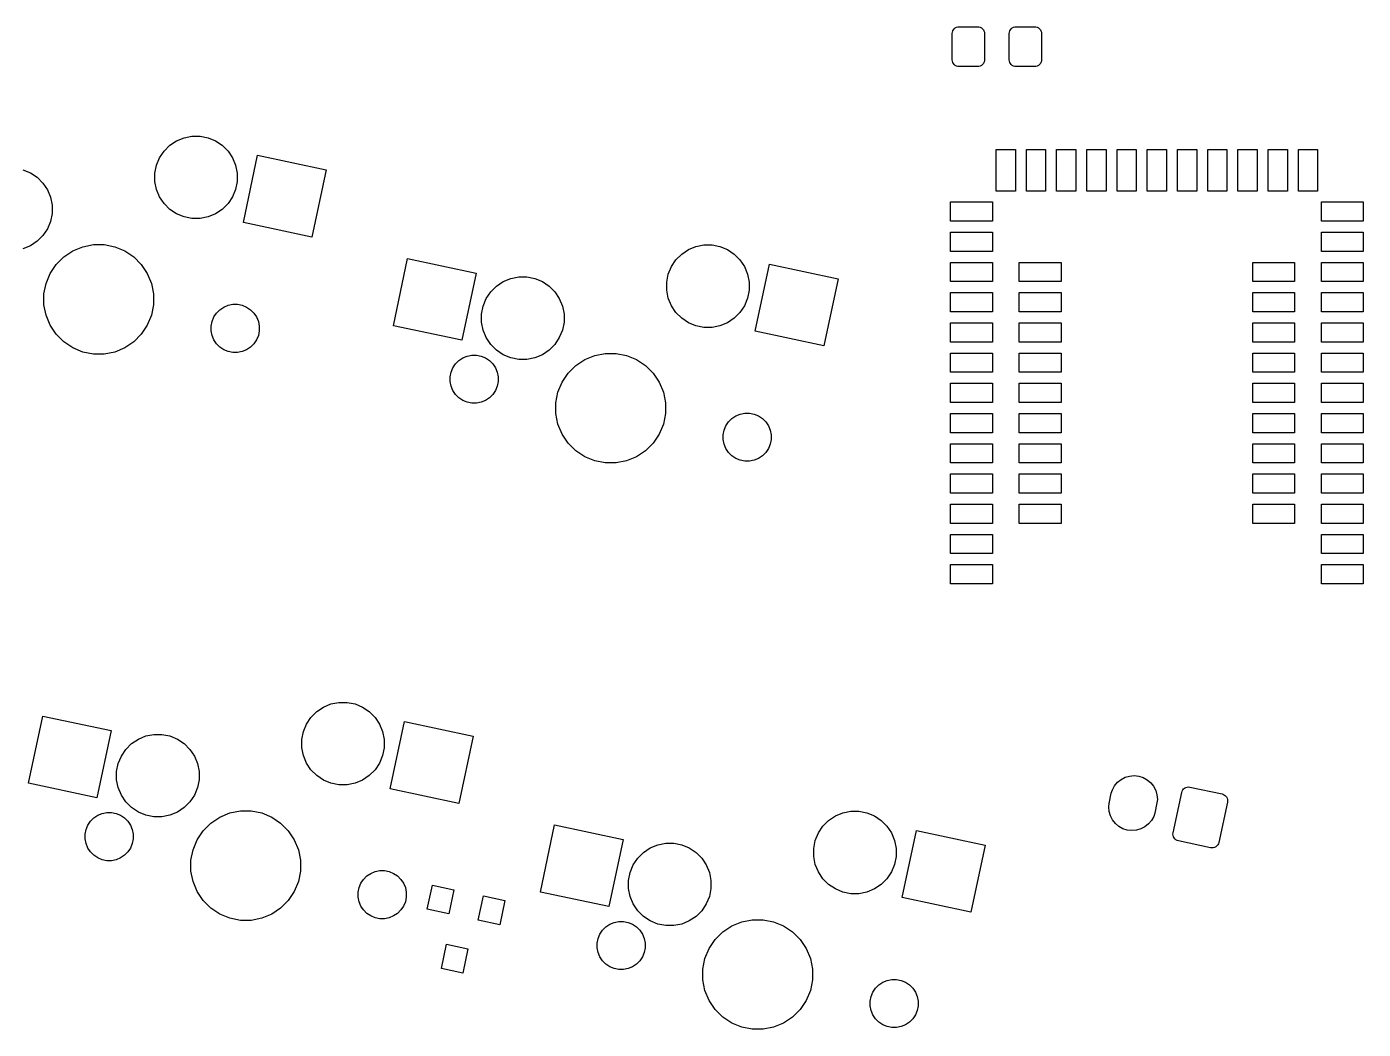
# Model space of a CAD drawing. Extents: x 25 to 360, y 20 to 134.
# Drawn here: x 145.6 to 194.25, y 44.86 to 81.35 of the extents above; entities that cross this region are included whole.
import ezdxf

# ---------------------------------------------------------------- set-up
doc = ezdxf.new("R2010")
doc.units = 0
doc.layers.add('BLACK', color=7, linetype='CONTINUOUS')

msp = doc.modelspace()

# ---------------------------------------------------------------- linework, layer by layer
at = {"layer": 'BLACK', "linetype": 'CONTINUOUS'}
for p, q in [((179.331, 81.2363), (179.362, 81.2742)), ((179.362, 81.2742), (179.4, 81.3053)), ((179.4, 81.3053), (179.443, 81.3284)), ((179.443, 81.3284), (179.49, 81.3426)), ((179.49, 81.3426), (179.539, 81.3474)), ((179.539, 81.3474), (180.214, 81.3474)), ((180.214, 81.3474), (180.263, 81.3426)), ((180.263, 81.3426), (180.31, 81.3284)), ((180.31, 81.3284), (180.353, 81.3053)), ((180.353, 81.3053), (180.391, 81.2742)), ((180.391, 81.2742), (180.422, 81.2363)), ((181.406, 81.2363), (181.437, 81.2742)), ((181.437, 81.2742), (181.475, 81.3053)), ((181.475, 81.3053), (181.518, 81.3284)), ((181.518, 81.3284), (181.565, 81.3426)), ((181.565, 81.3426), (181.614, 81.3474)), ((181.614, 81.3474), (182.289, 81.3474)), ((182.289, 81.3474), (182.338, 81.3426)), ((182.338, 81.3426), (182.385, 81.3284)), ((182.385, 81.3284), (182.428, 81.3053)), ((182.428, 81.3053), (182.466, 81.2742)), ((182.466, 81.2742), (182.497, 81.2363)), ((179.289, 81.0974), (179.294, 81.1462)), ((179.289, 80.1474), (179.289, 81.0974)), ((179.294, 81.1462), (179.308, 81.1931)), ((179.308, 81.1931), (179.331, 81.2363)), ((180.422, 81.2363), (180.445, 81.1931)), ((180.445, 81.1931), (180.459, 81.1462)), ((180.459, 81.1462), (180.464, 81.0974)), ((180.464, 81.0974), (180.464, 80.1474)), ((181.364, 81.0974), (181.369, 81.1462)), ((181.364, 80.1474), (181.364, 81.0974)), ((181.369, 81.1462), (181.383, 81.1931)), ((181.383, 81.1931), (181.406, 81.2363)), ((182.497, 81.2363), (182.52, 81.1931)), ((182.52, 81.1931), (182.534, 81.1462)), ((182.534, 81.1462), (182.539, 81.0974)), ((182.539, 81.0974), (182.539, 80.1474)), ((179.294, 80.0986), (179.289, 80.1474)), ((179.308, 80.0517), (179.294, 80.0986)), ((179.331, 80.0085), (179.308, 80.0517)), ((179.362, 79.9706), (179.331, 80.0085)), ((179.4, 79.9395), (179.362, 79.9706)), ((179.443, 79.9164), (179.4, 79.9395)), ((179.49, 79.9022), (179.443, 79.9164)), ((179.539, 79.8974), (179.49, 79.9022)), ((180.214, 79.8974), (179.539, 79.8974)), ((180.263, 79.9022), (180.214, 79.8974)), ((180.31, 79.9164), (180.263, 79.9022)), ((180.353, 79.9395), (180.31, 79.9164)), ((180.391, 79.9706), (180.353, 79.9395)), ((180.422, 80.0085), (180.391, 79.9706)), ((180.445, 80.0517), (180.422, 80.0085)), ((180.459, 80.0986), (180.445, 80.0517)), ((180.464, 80.1474), (180.459, 80.0986)), ((181.369, 80.0986), (181.364, 80.1474)), ((181.383, 80.0517), (181.369, 80.0986)), ((181.406, 80.0085), (181.383, 80.0517)), ((181.437, 79.9706), (181.406, 80.0085)), ((181.475, 79.9395), (181.437, 79.9706)), ((181.518, 79.9164), (181.475, 79.9395)), ((181.565, 79.9022), (181.518, 79.9164)), ((181.614, 79.8974), (181.565, 79.9022)), ((182.289, 79.8974), (181.614, 79.8974)), ((182.338, 79.9022), (182.289, 79.8974)), ((182.385, 79.9164), (182.338, 79.9022)), ((182.428, 79.9395), (182.385, 79.9164)), ((182.466, 79.9706), (182.428, 79.9395)), ((182.497, 80.0085), (182.466, 79.9706)), ((182.52, 80.0517), (182.497, 80.0085)), ((182.534, 80.0986), (182.52, 80.0517)), ((182.539, 80.1474), (182.534, 80.0986)), ((151.327, 77.3092), (151.617, 77.3669)), ((151.617, 77.3669), (151.912, 77.3669)), ((151.912, 77.3669), (152.202, 77.3092)), ((150.599, 76.823), (150.808, 77.032)), ((150.808, 77.032), (151.054, 77.1961)), ((151.054, 77.1961), (151.327, 77.3092)), ((152.202, 77.3092), (152.475, 77.1961)), ((152.475, 77.1961), (152.721, 77.032)), ((152.721, 77.032), (152.93, 76.823)), ((180.889, 75.3604), (180.889, 76.8844)), ((180.889, 76.8844), (181.589, 76.8844)), ((181.589, 76.8844), (181.589, 75.3604)), ((181.989, 75.3604), (181.989, 76.8844)), ((181.989, 76.8844), (182.689, 76.8844)), ((182.689, 76.8844), (182.689, 75.3604)), ((183.089, 75.3604), (183.089, 76.8844)), ((183.089, 76.8844), (183.789, 76.8844)), ((183.789, 76.8844), (183.789, 75.3604)), ((184.189, 75.3604), (184.189, 76.8844)), ((184.189, 76.8844), (184.889, 76.8844)), ((184.889, 76.8844), (184.889, 75.3604)), ((185.289, 75.3604), (185.289, 76.8844)), ((185.289, 76.8844), (185.989, 76.8844)), ((185.989, 76.8844), (185.989, 75.3604)), ((186.389, 75.3604), (186.389, 76.8844)), ((186.389, 76.8844), (187.089, 76.8844)), ((187.089, 76.8844), (187.089, 75.3604)), ((187.489, 75.3604), (187.489, 76.8844)), ((187.489, 76.8844), (188.189, 76.8844)), ((188.189, 76.8844), (188.189, 75.3604)), ((188.589, 75.3604), (188.589, 76.8844)), ((188.589, 76.8844), (189.289, 76.8844)), ((189.289, 76.8844), (189.289, 75.3604)), ((189.689, 75.3604), (189.689, 76.8844)), ((189.689, 76.8844), (190.389, 76.8844)), ((190.389, 76.8844), (190.389, 75.3604)), ((190.789, 75.3604), (190.789, 76.8844)), ((190.789, 76.8844), (191.489, 76.8844)), ((191.489, 76.8844), (191.489, 75.3604)), ((191.889, 75.3604), (191.889, 76.8844)), ((191.889, 76.8844), (192.589, 76.8844)), ((192.589, 76.8844), (192.589, 75.3604)), ((150.322, 76.3044), (150.435, 76.5774)), ((150.435, 76.5774), (150.599, 76.823)), ((152.93, 76.823), (153.094, 76.5774)), ((153.094, 76.5774), (153.207, 76.3044)), ((153.487, 74.2227), (154.007, 76.6681)), ((154.007, 76.6681), (156.501, 76.1379)), ((145.463, 76.145), (145.736, 76.0319)), ((145.736, 76.0319), (145.981, 75.8677)), ((150.265, 76.0146), (150.322, 76.3044)), ((150.265, 75.7191), (150.265, 76.0146)), ((153.207, 76.3044), (153.265, 76.0146)), ((153.265, 76.0146), (153.265, 75.7191)), ((156.501, 76.1379), (155.982, 73.6926)), ((145.981, 75.8677), (146.19, 75.6588)), ((146.19, 75.6588), (146.355, 75.4131)), ((146.355, 75.4131), (146.468, 75.1401)), ((150.322, 75.4293), (150.265, 75.7191)), ((150.435, 75.1563), (150.322, 75.4293)), ((153.207, 75.4293), (153.094, 75.1563)), ((153.265, 75.7191), (153.207, 75.4293)), ((146.468, 75.1401), (146.525, 74.8503)), ((150.599, 74.9107), (150.435, 75.1563)), ((153.094, 75.1563), (152.93, 74.9107)), ((179.227, 74.2724), (179.227, 74.9724)), ((179.227, 74.9724), (180.751, 74.9724)), ((180.751, 74.9724), (180.751, 74.2724)), ((181.589, 75.3604), (180.889, 75.3604)), ((182.689, 75.3604), (181.989, 75.3604)), ((183.789, 75.3604), (183.089, 75.3604)), ((184.889, 75.3604), (184.189, 75.3604)), ((185.989, 75.3604), (185.289, 75.3604)), ((187.089, 75.3604), (186.389, 75.3604)), ((188.189, 75.3604), (187.489, 75.3604)), ((189.289, 75.3604), (188.589, 75.3604)), ((190.389, 75.3604), (189.689, 75.3604)), ((191.489, 75.3604), (190.789, 75.3604)), ((192.589, 75.3604), (191.889, 75.3604)), ((192.727, 74.2724), (192.727, 74.9724)), ((192.727, 74.9724), (194.251, 74.9724)), ((194.251, 74.9724), (194.251, 74.2724)), ((146.525, 74.5549), (146.468, 74.2651)), ((146.525, 74.8503), (146.525, 74.5549)), ((150.808, 74.7017), (150.599, 74.9107)), ((151.054, 74.5376), (150.808, 74.7017)), ((151.327, 74.4245), (151.054, 74.5376)), ((152.475, 74.5376), (152.202, 74.4245)), ((152.721, 74.7017), (152.475, 74.5376)), ((152.93, 74.9107), (152.721, 74.7017)), ((146.355, 73.9921), (146.19, 73.7464)), ((146.468, 74.2651), (146.355, 73.9921)), ((151.617, 74.3669), (151.327, 74.4245)), ((151.912, 74.3669), (151.617, 74.3669)), ((152.202, 74.4245), (151.912, 74.3669)), ((155.982, 73.6926), (153.487, 74.2227)), ((180.751, 74.2724), (179.227, 74.2724)), ((194.251, 74.2724), (192.727, 74.2724)), ((145.981, 73.5375), (145.736, 73.3733)), ((146.19, 73.7464), (145.981, 73.5375)), ((179.227, 73.1724), (179.227, 73.8724)), ((179.227, 73.8724), (180.751, 73.8724)), ((180.751, 73.8724), (180.751, 73.1724)), ((192.727, 73.1724), (192.727, 73.8724)), ((192.727, 73.8724), (194.251, 73.8724)), ((194.251, 73.8724), (194.251, 73.1724)), ((145.736, 73.3733), (145.463, 73.2602)), ((146.675, 72.697), (146.953, 72.9747)), ((146.953, 72.9747), (147.279, 73.1929)), ((147.279, 73.1929), (147.642, 73.3432)), ((147.642, 73.3432), (148.028, 73.4199)), ((148.028, 73.4199), (148.42, 73.4199)), ((148.42, 73.4199), (148.806, 73.3432)), ((148.806, 73.3432), (149.168, 73.1929)), ((149.168, 73.1929), (149.495, 72.9747)), ((149.495, 72.9747), (149.773, 72.697)), ((169.233, 72.8623), (169.442, 73.0713)), ((169.442, 73.0713), (169.688, 73.2354)), ((169.688, 73.2354), (169.961, 73.3485)), ((169.961, 73.3485), (170.251, 73.4061)), ((170.251, 73.4061), (170.546, 73.4061)), ((170.546, 73.4061), (170.836, 73.3485)), ((170.836, 73.3485), (171.109, 73.2354)), ((171.109, 73.2354), (171.355, 73.0713)), ((171.355, 73.0713), (171.563, 72.8623)), ((180.751, 73.1724), (179.227, 73.1724)), ((194.251, 73.1724), (192.727, 73.1724)), ((146.457, 72.3704), (146.675, 72.697)), ((149.773, 72.697), (149.991, 72.3704)), ((158.949, 70.4652), (159.468, 72.9106)), ((159.468, 72.9106), (161.963, 72.3804)), ((168.956, 72.3437), (169.069, 72.6167)), ((169.069, 72.6167), (169.233, 72.8623)), ((171.563, 72.8623), (171.728, 72.6167)), ((171.728, 72.6167), (171.841, 72.3437)), ((172.121, 70.262), (172.641, 72.7074)), ((172.641, 72.7074), (175.135, 72.1772)), ((179.227, 72.0724), (179.227, 72.7724)), ((179.227, 72.7724), (180.751, 72.7724)), ((180.751, 72.7724), (180.751, 72.0724)), ((181.727, 72.0724), (181.727, 72.7724)), ((181.727, 72.7724), (183.251, 72.7724)), ((183.251, 72.7724), (183.251, 72.0724)), ((190.227, 72.0724), (190.227, 72.7724)), ((190.227, 72.7724), (191.751, 72.7724)), ((191.751, 72.7724), (191.751, 72.0724)), ((192.727, 72.0724), (192.727, 72.7724)), ((192.727, 72.7724), (194.251, 72.7724)), ((194.251, 72.7724), (194.251, 72.0724)), ((146.23, 71.6223), (146.307, 72.0076)), ((146.307, 72.0076), (146.457, 72.3704)), ((149.991, 72.3704), (150.141, 72.0076)), ((150.141, 72.0076), (150.218, 71.6223)), ((161.963, 72.3804), (161.443, 69.935)), ((162.703, 71.907), (162.948, 72.0712)), ((162.948, 72.0712), (163.221, 72.1842)), ((163.221, 72.1842), (163.511, 72.2419)), ((163.511, 72.2419), (163.807, 72.2419)), ((163.807, 72.2419), (164.097, 72.1842)), ((164.097, 72.1842), (164.37, 72.0712)), ((164.37, 72.0712), (164.615, 71.907)), ((168.898, 72.0539), (168.956, 72.3437)), ((168.898, 71.7584), (168.898, 72.0539)), ((171.841, 72.3437), (171.898, 72.0539)), ((171.898, 72.0539), (171.898, 71.7584)), ((175.135, 72.1772), (174.615, 69.7319)), ((180.751, 72.0724), (179.227, 72.0724)), ((183.251, 72.0724), (181.727, 72.0724)), ((191.751, 72.0724), (190.227, 72.0724)), ((194.251, 72.0724), (192.727, 72.0724)), ((146.23, 71.2296), (146.23, 71.6223)), ((150.218, 71.6223), (150.218, 71.2296)), ((162.33, 71.4524), (162.494, 71.6981)), ((162.494, 71.6981), (162.703, 71.907)), ((164.615, 71.907), (164.824, 71.6981)), ((164.824, 71.6981), (164.988, 71.4524)), ((168.956, 71.4686), (168.898, 71.7584)), ((171.898, 71.7584), (171.841, 71.4686)), ((179.227, 70.9724), (179.227, 71.6724)), ((179.227, 71.6724), (180.751, 71.6724)), ((180.751, 71.6724), (180.751, 70.9724)), ((181.727, 70.9724), (181.727, 71.6724)), ((181.727, 71.6724), (183.251, 71.6724)), ((183.251, 71.6724), (183.251, 70.9724)), ((190.227, 70.9724), (190.227, 71.6724)), ((190.227, 71.6724), (191.751, 71.6724)), ((191.751, 71.6724), (191.751, 70.9724)), ((192.727, 70.9724), (192.727, 71.6724)), ((192.727, 71.6724), (194.251, 71.6724)), ((194.251, 71.6724), (194.251, 70.9724)), ((146.307, 70.8444), (146.23, 71.2296)), ((150.218, 71.2296), (150.141, 70.8444)), ((152.513, 70.9275), (152.635, 71.0494)), ((152.635, 71.0494), (152.778, 71.1452)), ((152.778, 71.1452), (152.938, 71.2111)), ((152.938, 71.2111), (153.107, 71.2448)), ((153.107, 71.2448), (153.279, 71.2448)), ((153.279, 71.2448), (153.448, 71.2111)), ((153.448, 71.2111), (153.607, 71.1452)), ((153.607, 71.1452), (153.751, 71.0494)), ((153.751, 71.0494), (153.873, 70.9275)), ((162.159, 70.8896), (162.217, 71.1794)), ((162.217, 71.1794), (162.33, 71.4524)), ((164.988, 71.4524), (165.101, 71.1794)), ((165.101, 71.1794), (165.159, 70.8896)), ((169.069, 71.1956), (168.956, 71.4686)), ((169.233, 70.95), (169.069, 71.1956)), ((171.728, 71.1956), (171.563, 70.95)), ((171.841, 71.4686), (171.728, 71.1956)), ((146.457, 70.4815), (146.307, 70.8444)), ((150.141, 70.8444), (149.991, 70.4815)), ((152.318, 70.4559), (152.352, 70.625)), ((152.352, 70.625), (152.417, 70.7842)), ((152.417, 70.7842), (152.513, 70.9275)), ((153.873, 70.9275), (153.968, 70.7842)), ((153.968, 70.7842), (154.034, 70.625)), ((154.034, 70.625), (154.068, 70.4559)), ((162.159, 70.5942), (162.159, 70.8896)), ((162.217, 70.3044), (162.159, 70.5942)), ((165.159, 70.5942), (165.101, 70.3044)), ((165.159, 70.8896), (165.159, 70.5942)), ((169.442, 70.741), (169.233, 70.95)), ((169.688, 70.5769), (169.442, 70.741)), ((169.961, 70.4638), (169.688, 70.5769)), ((171.109, 70.5769), (170.836, 70.4638)), ((171.355, 70.741), (171.109, 70.5769)), ((171.563, 70.95), (171.355, 70.741)), ((180.751, 70.9724), (179.227, 70.9724)), ((179.227, 69.8724), (179.227, 70.5724)), ((179.227, 70.5724), (180.751, 70.5724)), ((180.751, 70.5724), (180.751, 69.8724)), ((183.251, 70.9724), (181.727, 70.9724)), ((181.727, 69.8724), (181.727, 70.5724)), ((181.727, 70.5724), (183.251, 70.5724)), ((183.251, 70.5724), (183.251, 69.8724)), ((191.751, 70.9724), (190.227, 70.9724)), ((190.227, 69.8724), (190.227, 70.5724)), ((190.227, 70.5724), (191.751, 70.5724)), ((191.751, 70.5724), (191.751, 69.8724)), ((194.251, 70.9724), (192.727, 70.9724)), ((192.727, 69.8724), (192.727, 70.5724)), ((192.727, 70.5724), (194.251, 70.5724)), ((194.251, 70.5724), (194.251, 69.8724)), ((146.675, 70.1549), (146.457, 70.4815)), ((146.953, 69.8772), (146.675, 70.1549)), ((149.773, 70.1549), (149.495, 69.8772)), ((149.991, 70.4815), (149.773, 70.1549)), ((152.318, 70.2836), (152.318, 70.4559)), ((152.352, 70.1145), (152.318, 70.2836)), ((152.417, 69.9553), (152.352, 70.1145)), ((154.034, 70.1145), (153.968, 69.9553)), ((154.068, 70.2836), (154.034, 70.1145)), ((154.068, 70.4559), (154.068, 70.2836)), ((161.443, 69.935), (158.949, 70.4652)), ((162.33, 70.0314), (162.217, 70.3044)), ((165.101, 70.3044), (164.988, 70.0314)), ((170.251, 70.4061), (169.961, 70.4638)), ((170.546, 70.4061), (170.251, 70.4061)), ((170.836, 70.4638), (170.546, 70.4061)), ((174.615, 69.7319), (172.121, 70.262)), ((147.279, 69.659), (146.953, 69.8772)), ((147.642, 69.5087), (147.279, 69.659)), ((149.168, 69.659), (148.806, 69.5087)), ((149.495, 69.8772), (149.168, 69.659)), ((152.513, 69.812), (152.417, 69.9553)), ((152.635, 69.6901), (152.513, 69.812)), ((152.778, 69.5944), (152.635, 69.6901)), ((152.938, 69.5284), (152.778, 69.5944)), ((153.607, 69.5944), (153.448, 69.5284)), ((153.751, 69.6901), (153.607, 69.5944)), ((153.873, 69.812), (153.751, 69.6901)), ((153.968, 69.9553), (153.873, 69.812)), ((162.494, 69.7857), (162.33, 70.0314)), ((162.703, 69.5768), (162.494, 69.7857)), ((162.948, 69.4126), (162.703, 69.5768)), ((164.615, 69.5768), (164.37, 69.4126)), ((164.824, 69.7857), (164.615, 69.5768)), ((164.988, 70.0314), (164.824, 69.7857)), ((180.751, 69.8724), (179.227, 69.8724)), ((183.251, 69.8724), (181.727, 69.8724)), ((191.751, 69.8724), (190.227, 69.8724)), ((194.251, 69.8724), (192.727, 69.8724)), ((148.028, 69.4321), (147.642, 69.5087)), ((148.42, 69.4321), (148.028, 69.4321)), ((148.806, 69.5087), (148.42, 69.4321)), ((153.107, 69.4948), (152.938, 69.5284)), ((153.279, 69.4948), (153.107, 69.4948)), ((153.448, 69.5284), (153.279, 69.4948)), ((161.209, 69.0792), (161.331, 69.2011)), ((161.331, 69.2011), (161.474, 69.2969)), ((161.474, 69.2969), (161.633, 69.3628)), ((161.633, 69.3628), (161.802, 69.3964)), ((161.802, 69.3964), (161.975, 69.3964)), ((161.975, 69.3964), (162.144, 69.3628)), ((162.144, 69.3628), (162.303, 69.2969)), ((162.303, 69.2969), (162.446, 69.2011)), ((162.446, 69.2011), (162.568, 69.0792)), ((163.221, 69.2995), (162.948, 69.4126)), ((163.511, 69.2419), (163.221, 69.2995)), ((163.807, 69.2419), (163.511, 69.2419)), ((164.097, 69.2995), (163.807, 69.2419)), ((164.37, 69.4126), (164.097, 69.2995)), ((165.587, 69.014), (165.913, 69.2322)), ((165.913, 69.2322), (166.276, 69.3825)), ((166.276, 69.3825), (166.661, 69.4592)), ((166.661, 69.4592), (167.054, 69.4592)), ((167.054, 69.4592), (167.439, 69.3825)), ((167.439, 69.3825), (167.802, 69.2322)), ((167.802, 69.2322), (168.129, 69.014)), ((179.227, 68.7724), (179.227, 69.4724)), ((179.227, 69.4724), (180.751, 69.4724)), ((180.751, 69.4724), (180.751, 68.7724)), ((181.727, 68.7724), (181.727, 69.4724)), ((181.727, 69.4724), (183.251, 69.4724)), ((183.251, 69.4724), (183.251, 68.7724)), ((190.227, 68.7724), (190.227, 69.4724)), ((190.227, 69.4724), (191.751, 69.4724)), ((191.751, 69.4724), (191.751, 68.7724)), ((192.727, 68.7724), (192.727, 69.4724)), ((192.727, 69.4724), (194.251, 69.4724)), ((194.251, 69.4724), (194.251, 68.7724)), ((161.014, 68.6076), (161.047, 68.7767)), ((161.014, 68.4353), (161.014, 68.6076)), ((161.047, 68.7767), (161.113, 68.9359)), ((161.113, 68.9359), (161.209, 69.0792)), ((162.568, 69.0792), (162.664, 68.9359)), ((162.664, 68.9359), (162.73, 68.7767)), ((162.73, 68.7767), (162.764, 68.6076)), ((162.764, 68.6076), (162.764, 68.4353)), ((165.091, 68.4097), (165.309, 68.7363)), ((165.309, 68.7363), (165.587, 69.014)), ((168.129, 69.014), (168.406, 68.7363)), ((168.406, 68.7363), (168.625, 68.4097)), ((180.751, 68.7724), (179.227, 68.7724)), ((183.251, 68.7724), (181.727, 68.7724)), ((191.751, 68.7724), (190.227, 68.7724)), ((194.251, 68.7724), (192.727, 68.7724)), ((161.047, 68.2662), (161.014, 68.4353)), ((161.113, 68.107), (161.047, 68.2662)), ((162.73, 68.2662), (162.664, 68.107)), ((162.764, 68.4353), (162.73, 68.2662)), ((164.94, 68.0469), (165.091, 68.4097)), ((168.625, 68.4097), (168.775, 68.0469)), ((179.227, 67.6724), (179.227, 68.3724)), ((179.227, 68.3724), (180.751, 68.3724)), ((180.751, 68.3724), (180.751, 67.6724)), ((181.727, 67.6724), (181.727, 68.3724)), ((181.727, 68.3724), (183.251, 68.3724)), ((183.251, 68.3724), (183.251, 67.6724)), ((190.227, 67.6724), (190.227, 68.3724)), ((190.227, 68.3724), (191.751, 68.3724)), ((191.751, 68.3724), (191.751, 67.6724)), ((192.727, 67.6724), (192.727, 68.3724)), ((192.727, 68.3724), (194.251, 68.3724)), ((194.251, 68.3724), (194.251, 67.6724)), ((161.209, 67.9637), (161.113, 68.107)), ((161.331, 67.8418), (161.209, 67.9637)), ((161.474, 67.746), (161.331, 67.8418)), ((161.633, 67.6801), (161.474, 67.746)), ((161.802, 67.6464), (161.633, 67.6801)), ((161.975, 67.6464), (161.802, 67.6464)), ((162.144, 67.6801), (161.975, 67.6464)), ((162.303, 67.746), (162.144, 67.6801)), ((162.446, 67.8418), (162.303, 67.746)), ((162.568, 67.9637), (162.446, 67.8418)), ((162.664, 68.107), (162.568, 67.9637)), ((164.864, 67.6616), (164.94, 68.0469)), ((164.864, 67.2689), (164.864, 67.6616)), ((168.775, 68.0469), (168.852, 67.6616)), ((168.852, 67.6616), (168.852, 67.2689)), ((180.751, 67.6724), (179.227, 67.6724)), ((183.251, 67.6724), (181.727, 67.6724)), ((191.751, 67.6724), (190.227, 67.6724)), ((194.251, 67.6724), (192.727, 67.6724)), ((164.94, 66.8837), (164.864, 67.2689)), ((168.852, 67.2689), (168.775, 66.8837)), ((171.269, 67.0887), (171.412, 67.1845)), ((171.412, 67.1845), (171.571, 67.2504)), ((171.571, 67.2504), (171.74, 67.2841)), ((171.74, 67.2841), (171.913, 67.2841)), ((171.913, 67.2841), (172.082, 67.2504)), ((172.082, 67.2504), (172.241, 67.1845)), ((172.241, 67.1845), (172.384, 67.0887)), ((179.227, 66.5724), (179.227, 67.2724)), ((179.227, 67.2724), (180.751, 67.2724)), ((180.751, 67.2724), (180.751, 66.5724)), ((181.727, 66.5724), (181.727, 67.2724)), ((181.727, 67.2724), (183.251, 67.2724)), ((183.251, 67.2724), (183.251, 66.5724)), ((190.227, 66.5724), (190.227, 67.2724)), ((190.227, 67.2724), (191.751, 67.2724)), ((191.751, 67.2724), (191.751, 66.5724)), ((192.727, 66.5724), (192.727, 67.2724)), ((192.727, 67.2724), (194.251, 67.2724)), ((194.251, 67.2724), (194.251, 66.5724)), ((165.091, 66.5208), (164.94, 66.8837)), ((168.775, 66.8837), (168.625, 66.5208)), ((170.952, 66.4952), (170.985, 66.6643)), ((170.985, 66.6643), (171.051, 66.8235)), ((171.051, 66.8235), (171.147, 66.9668)), ((171.147, 66.9668), (171.269, 67.0887)), ((172.384, 67.0887), (172.506, 66.9668)), ((172.506, 66.9668), (172.602, 66.8235)), ((172.602, 66.8235), (172.668, 66.6643)), ((172.668, 66.6643), (172.702, 66.4952)), ((165.309, 66.1942), (165.091, 66.5208)), ((165.587, 65.9165), (165.309, 66.1942)), ((168.406, 66.1942), (168.129, 65.9165)), ((168.625, 66.5208), (168.406, 66.1942)), ((170.952, 66.3229), (170.952, 66.4952)), ((170.985, 66.1538), (170.952, 66.3229)), ((172.702, 66.3229), (172.668, 66.1538)), ((172.702, 66.4952), (172.702, 66.3229)), ((180.751, 66.5724), (179.227, 66.5724)), ((179.227, 65.4724), (179.227, 66.1724)), ((179.227, 66.1724), (180.751, 66.1724)), ((180.751, 66.1724), (180.751, 65.4724)), ((183.251, 66.5724), (181.727, 66.5724)), ((181.727, 65.4724), (181.727, 66.1724)), ((181.727, 66.1724), (183.251, 66.1724)), ((183.251, 66.1724), (183.251, 65.4724)), ((191.751, 66.5724), (190.227, 66.5724)), ((190.227, 65.4724), (190.227, 66.1724)), ((190.227, 66.1724), (191.751, 66.1724)), ((191.751, 66.1724), (191.751, 65.4724)), ((194.251, 66.5724), (192.727, 66.5724)), ((192.727, 65.4724), (192.727, 66.1724)), ((192.727, 66.1724), (194.251, 66.1724)), ((194.251, 66.1724), (194.251, 65.4724)), ((165.913, 65.6983), (165.587, 65.9165)), ((166.276, 65.548), (165.913, 65.6983)), ((167.802, 65.6983), (167.439, 65.548)), ((168.129, 65.9165), (167.802, 65.6983)), ((171.051, 65.9946), (170.985, 66.1538)), ((171.147, 65.8513), (171.051, 65.9946)), ((171.269, 65.7294), (171.147, 65.8513)), ((171.412, 65.6336), (171.269, 65.7294)), ((172.384, 65.7294), (172.241, 65.6336)), ((172.506, 65.8513), (172.384, 65.7294)), ((172.602, 65.9946), (172.506, 65.8513)), ((172.668, 66.1538), (172.602, 65.9946)), ((166.661, 65.4714), (166.276, 65.548)), ((167.054, 65.4714), (166.661, 65.4714)), ((167.439, 65.548), (167.054, 65.4714)), ((171.571, 65.5677), (171.412, 65.6336)), ((171.74, 65.5341), (171.571, 65.5677)), ((171.913, 65.5341), (171.74, 65.5341)), ((172.082, 65.5677), (171.913, 65.5341)), ((172.241, 65.6336), (172.082, 65.5677)), ((180.751, 65.4724), (179.227, 65.4724)), ((183.251, 65.4724), (181.727, 65.4724)), ((191.751, 65.4724), (190.227, 65.4724)), ((194.251, 65.4724), (192.727, 65.4724)), ((179.227, 64.3724), (179.227, 65.0724)), ((179.227, 65.0724), (180.751, 65.0724)), ((180.751, 65.0724), (180.751, 64.3724)), ((181.727, 64.3724), (181.727, 65.0724)), ((181.727, 65.0724), (183.251, 65.0724)), ((183.251, 65.0724), (183.251, 64.3724)), ((190.227, 64.3724), (190.227, 65.0724)), ((190.227, 65.0724), (191.751, 65.0724)), ((191.751, 65.0724), (191.751, 64.3724)), ((192.727, 64.3724), (192.727, 65.0724)), ((192.727, 65.0724), (194.251, 65.0724)), ((194.251, 65.0724), (194.251, 64.3724)), ((180.751, 64.3724), (179.227, 64.3724)), ((183.251, 64.3724), (181.727, 64.3724)), ((191.751, 64.3724), (190.227, 64.3724)), ((194.251, 64.3724), (192.727, 64.3724)), ((179.227, 63.2724), (179.227, 63.9724)), ((179.227, 63.9724), (180.751, 63.9724)), ((180.751, 63.9724), (180.751, 63.2724)), ((181.727, 63.2724), (181.727, 63.9724)), ((181.727, 63.9724), (183.251, 63.9724)), ((183.251, 63.9724), (183.251, 63.2724)), ((190.227, 63.2724), (190.227, 63.9724)), ((190.227, 63.9724), (191.751, 63.9724)), ((191.751, 63.9724), (191.751, 63.2724)), ((192.727, 63.2724), (192.727, 63.9724)), ((192.727, 63.9724), (194.251, 63.9724)), ((194.251, 63.9724), (194.251, 63.2724)), ((180.751, 63.2724), (179.227, 63.2724)), ((183.251, 63.2724), (181.727, 63.2724)), ((191.751, 63.2724), (190.227, 63.2724)), ((194.251, 63.2724), (192.727, 63.2724)), ((179.227, 62.1724), (179.227, 62.8724)), ((179.227, 62.8724), (180.751, 62.8724)), ((180.751, 62.8724), (180.751, 62.1724)), ((192.727, 62.1724), (192.727, 62.8724)), ((192.727, 62.8724), (194.251, 62.8724)), ((194.251, 62.8724), (194.251, 62.1724)), ((180.751, 62.1724), (179.227, 62.1724)), ((194.251, 62.1724), (192.727, 62.1724)), ((179.227, 61.0724), (179.227, 61.7724)), ((179.227, 61.7724), (180.751, 61.7724)), ((180.751, 61.7724), (180.751, 61.0724)), ((192.727, 61.0724), (192.727, 61.7724)), ((192.727, 61.7724), (194.251, 61.7724)), ((194.251, 61.7724), (194.251, 61.0724)), ((180.751, 61.0724), (179.227, 61.0724)), ((194.251, 61.0724), (192.727, 61.0724)), ((156.158, 56.422), (156.404, 56.5861)), ((156.404, 56.5861), (156.677, 56.6992)), ((156.677, 56.6992), (156.967, 56.7569)), ((156.967, 56.7569), (157.262, 56.7569)), ((157.262, 56.7569), (157.552, 56.6992)), ((157.552, 56.6992), (157.825, 56.5861)), ((157.825, 56.5861), (158.071, 56.422)), ((145.665, 53.8159), (146.185, 56.2613)), ((146.185, 56.2613), (148.679, 55.7311)), ((155.672, 55.6944), (155.785, 55.9674)), ((155.785, 55.9674), (155.949, 56.2131)), ((155.949, 56.2131), (156.158, 56.422)), ((158.071, 56.422), (158.28, 56.2131)), ((158.28, 56.2131), (158.444, 55.9674)), ((158.444, 55.9674), (158.557, 55.6944)), ((158.837, 53.6127), (159.357, 56.0581)), ((159.357, 56.0581), (161.851, 55.5279)), ((148.679, 55.7311), (148.159, 53.2857)), ((149.665, 55.4219), (149.938, 55.535)), ((149.938, 55.535), (150.228, 55.5926)), ((150.228, 55.5926), (150.523, 55.5926)), ((150.523, 55.5926), (150.813, 55.535)), ((150.813, 55.535), (151.086, 55.4219)), ((155.615, 55.4046), (155.672, 55.6944)), ((158.557, 55.6944), (158.615, 55.4046)), ((161.851, 55.5279), (161.332, 53.0826)), ((149.046, 54.8031), (149.21, 55.0488)), ((149.21, 55.0488), (149.419, 55.2577)), ((149.419, 55.2577), (149.665, 55.4219)), ((151.086, 55.4219), (151.331, 55.2577)), ((151.331, 55.2577), (151.54, 55.0488)), ((151.54, 55.0488), (151.705, 54.8031)), ((155.615, 55.1091), (155.615, 55.4046)), ((155.672, 54.8193), (155.615, 55.1091)), ((158.615, 55.1091), (158.557, 54.8193)), ((158.615, 55.4046), (158.615, 55.1091)), ((148.875, 54.2403), (148.933, 54.5301)), ((148.933, 54.5301), (149.046, 54.8031)), ((151.705, 54.8031), (151.818, 54.5301)), ((151.818, 54.5301), (151.875, 54.2403)), ((155.785, 54.5463), (155.672, 54.8193)), ((155.949, 54.3007), (155.785, 54.5463)), ((158.444, 54.5463), (158.28, 54.3007)), ((158.557, 54.8193), (158.444, 54.5463)), ((148.875, 53.9449), (148.875, 54.2403)), ((151.875, 54.2403), (151.875, 53.9449)), ((156.158, 54.0917), (155.949, 54.3007)), ((156.404, 53.9276), (156.158, 54.0917)), ((158.071, 54.0917), (157.825, 53.9276)), ((158.28, 54.3007), (158.071, 54.0917)), ((185.437, 53.9545), (185.586, 54.0315)), ((185.586, 54.0315), (185.747, 54.078)), ((185.747, 54.078), (185.914, 54.0922)), ((185.914, 54.0922), (186.08, 54.0736)), ((186.08, 54.0736), (186.24, 54.0229)), ((186.24, 54.0229), (186.386, 53.9421)), ((148.159, 53.2857), (145.665, 53.8159)), ((148.933, 53.6551), (148.875, 53.9449)), ((149.046, 53.3821), (148.933, 53.6551)), ((151.818, 53.6551), (151.705, 53.3821)), ((151.875, 53.9449), (151.818, 53.6551)), ((156.677, 53.8145), (156.404, 53.9276)), ((156.967, 53.7569), (156.677, 53.8145)), ((157.262, 53.7569), (156.967, 53.7569)), ((157.552, 53.8145), (157.262, 53.7569)), ((157.825, 53.9276), (157.552, 53.8145)), ((161.332, 53.0826), (158.837, 53.6127)), ((185.08, 53.4557), (185.118, 53.5753)), ((185.118, 53.5753), (185.199, 53.7219)), ((185.199, 53.7219), (185.307, 53.85)), ((185.307, 53.85), (185.437, 53.9545)), ((186.386, 53.9421), (186.514, 53.8342)), ((186.514, 53.8342), (186.619, 53.7034)), ((186.619, 53.7034), (186.696, 53.5547)), ((186.696, 53.5547), (186.742, 53.3938)), ((187.641, 53.482), (187.656, 53.5287)), ((187.656, 53.5287), (187.68, 53.5716)), ((187.68, 53.5716), (187.711, 53.6091)), ((187.711, 53.6091), (187.75, 53.6397)), ((187.75, 53.6397), (187.793, 53.6622)), ((187.793, 53.6622), (187.84, 53.6758)), ((187.84, 53.6758), (187.889, 53.68)), ((187.889, 53.68), (187.938, 53.6746)), ((187.938, 53.6746), (189.112, 53.4251)), ((149.21, 53.1364), (149.046, 53.3821)), ((149.419, 52.9275), (149.21, 53.1364)), ((151.54, 53.1364), (151.331, 52.9275)), ((151.705, 53.3821), (151.54, 53.1364)), ((184.986, 52.9559), (185, 53.0806)), ((185, 53.0806), (185.08, 53.4557)), ((186.743, 53.1023), (186.663, 52.7272)), ((186.742, 53.3938), (186.757, 53.227)), ((186.757, 53.227), (186.743, 53.1023)), ((187.329, 52.0148), (187.641, 53.482)), ((189.304, 53.1286), (188.992, 51.6613)), ((189.112, 53.4251), (189.158, 53.4102)), ((189.158, 53.4102), (189.201, 53.3866)), ((189.201, 53.3866), (189.239, 53.355)), ((189.239, 53.355), (189.269, 53.3167)), ((189.269, 53.3167), (189.292, 53.2732)), ((189.292, 53.2732), (189.305, 53.2261)), ((189.31, 53.1773), (189.304, 53.1286)), ((189.305, 53.2261), (189.31, 53.1773)), ((147.925, 52.4299), (148.047, 52.5518)), ((148.047, 52.5518), (148.19, 52.6476)), ((148.19, 52.6476), (148.35, 52.7135)), ((148.35, 52.7135), (148.519, 52.7472)), ((148.519, 52.7472), (148.691, 52.7472)), ((148.691, 52.7472), (148.86, 52.7135)), ((148.86, 52.7135), (149.019, 52.6476)), ((149.019, 52.6476), (149.163, 52.5518)), ((149.163, 52.5518), (149.285, 52.4299)), ((149.665, 52.7633), (149.419, 52.9275)), ((149.938, 52.6502), (149.665, 52.7633)), ((150.228, 52.5926), (149.938, 52.6502)), ((150.523, 52.5926), (150.228, 52.5926)), ((150.813, 52.6502), (150.523, 52.5926)), ((151.086, 52.7633), (150.813, 52.6502)), ((151.331, 52.9275), (151.086, 52.7633)), ((152.303, 52.3647), (152.629, 52.5829)), ((152.629, 52.5829), (152.992, 52.7332)), ((152.992, 52.7332), (153.378, 52.8099)), ((153.378, 52.8099), (153.77, 52.8099)), ((153.77, 52.8099), (154.156, 52.7332)), ((154.156, 52.7332), (154.518, 52.5829)), ((154.518, 52.5829), (154.845, 52.3647)), ((174.792, 52.4613), (175.038, 52.6254)), ((175.038, 52.6254), (175.311, 52.7385)), ((175.311, 52.7385), (175.601, 52.7961)), ((175.601, 52.7961), (175.896, 52.7961)), ((175.896, 52.7961), (176.186, 52.7385)), ((176.186, 52.7385), (176.459, 52.6254)), ((176.459, 52.6254), (176.705, 52.4613)), ((185, 52.7891), (184.986, 52.9559)), ((185.047, 52.6282), (185, 52.7891)), ((185.124, 52.4795), (185.047, 52.6282)), ((186.625, 52.6076), (186.544, 52.461)), ((186.663, 52.7272), (186.625, 52.6076)), ((147.73, 51.9583), (147.764, 52.1274)), ((147.764, 52.1274), (147.83, 52.2866)), ((147.83, 52.2866), (147.925, 52.4299)), ((149.285, 52.4299), (149.38, 52.2866)), ((149.38, 52.2866), (149.446, 52.1274)), ((149.446, 52.1274), (149.48, 51.9583)), ((151.807, 51.7604), (152.025, 52.087)), ((152.025, 52.087), (152.303, 52.3647)), ((154.845, 52.3647), (155.123, 52.087)), ((155.123, 52.087), (155.341, 51.7604)), ((164.299, 49.8552), (164.818, 52.3006)), ((164.818, 52.3006), (167.313, 51.7704)), ((174.419, 52.0067), (174.583, 52.2523)), ((174.583, 52.2523), (174.792, 52.4613)), ((176.705, 52.4613), (176.913, 52.2523)), ((176.913, 52.2523), (177.078, 52.0067)), ((177.471, 49.652), (177.991, 52.0974)), ((177.991, 52.0974), (180.485, 51.5672)), ((185.228, 52.3487), (185.124, 52.4795)), ((185.356, 52.2408), (185.228, 52.3487)), ((185.503, 52.16), (185.356, 52.2408)), ((185.663, 52.1093), (185.503, 52.16)), ((185.829, 52.0907), (185.663, 52.1093)), ((185.996, 52.1049), (185.829, 52.0907)), ((186.157, 52.1514), (185.996, 52.1049)), ((186.305, 52.2284), (186.157, 52.1514)), ((186.436, 52.3329), (186.305, 52.2284)), ((186.544, 52.461), (186.436, 52.3329)), ((147.73, 51.786), (147.73, 51.9583)), ((147.764, 51.6169), (147.73, 51.786)), ((147.83, 51.4577), (147.764, 51.6169)), ((149.446, 51.6169), (149.38, 51.4577)), ((149.48, 51.786), (149.446, 51.6169)), ((149.48, 51.9583), (149.48, 51.786)), ((151.657, 51.3976), (151.807, 51.7604)), ((155.341, 51.7604), (155.491, 51.3976)), ((167.313, 51.7704), (166.793, 49.325)), ((168.298, 51.4612), (168.571, 51.5742)), ((168.571, 51.5742), (168.861, 51.6319)), ((168.861, 51.6319), (169.157, 51.6319)), ((169.157, 51.6319), (169.447, 51.5742)), ((169.447, 51.5742), (169.72, 51.4612)), ((174.248, 51.4439), (174.306, 51.7337)), ((174.306, 51.7337), (174.419, 52.0067)), ((177.078, 52.0067), (177.191, 51.7337)), ((177.191, 51.7337), (177.248, 51.4439)), ((187.324, 51.9661), (187.329, 52.0148)), ((187.328, 51.9172), (187.324, 51.9661)), ((187.342, 51.8702), (187.328, 51.9172)), ((187.364, 51.8266), (187.342, 51.8702)), ((187.395, 51.7884), (187.364, 51.8266)), ((187.432, 51.7568), (187.395, 51.7884)), ((187.475, 51.7331), (187.432, 51.7568)), ((187.522, 51.7183), (187.475, 51.7331)), ((188.696, 51.4688), (187.522, 51.7183)), ((188.954, 51.5717), (188.922, 51.5342)), ((188.977, 51.6146), (188.954, 51.5717)), ((188.992, 51.6613), (188.977, 51.6146)), ((147.925, 51.3144), (147.83, 51.4577)), ((148.047, 51.1925), (147.925, 51.3144)), ((148.19, 51.0967), (148.047, 51.1925)), ((148.35, 51.0308), (148.19, 51.0967)), ((149.019, 51.0967), (148.86, 51.0308)), ((149.163, 51.1925), (149.019, 51.0967)), ((149.285, 51.3144), (149.163, 51.1925)), ((149.38, 51.4577), (149.285, 51.3144)), ((151.58, 51.0123), (151.657, 51.3976)), ((155.491, 51.3976), (155.568, 51.0123)), ((167.68, 50.8424), (167.844, 51.0881)), ((167.844, 51.0881), (168.053, 51.297)), ((168.053, 51.297), (168.298, 51.4612)), ((169.72, 51.4612), (169.965, 51.297)), ((169.965, 51.297), (170.174, 51.0881)), ((170.174, 51.0881), (170.338, 50.8424)), ((174.248, 51.1484), (174.248, 51.4439)), ((174.306, 50.8586), (174.248, 51.1484)), ((177.248, 51.1484), (177.191, 50.8586)), ((177.248, 51.4439), (177.248, 51.1484)), ((180.485, 51.5672), (179.965, 49.1219)), ((188.744, 51.4633), (188.696, 51.4688)), ((188.793, 51.4675), (188.744, 51.4633)), ((188.84, 51.4811), (188.793, 51.4675)), ((188.884, 51.5036), (188.84, 51.4811)), ((188.922, 51.5342), (188.884, 51.5036)), ((148.519, 50.9972), (148.35, 51.0308)), ((148.691, 50.9972), (148.519, 50.9972)), ((148.86, 51.0308), (148.691, 50.9972)), ((151.58, 50.6196), (151.58, 51.0123)), ((151.657, 50.2344), (151.58, 50.6196)), ((155.568, 50.6196), (155.491, 50.2344)), ((155.568, 51.0123), (155.568, 50.6196)), ((158.128, 50.5352), (158.288, 50.6011)), ((158.288, 50.6011), (158.457, 50.6348)), ((158.457, 50.6348), (158.629, 50.6348)), ((158.629, 50.6348), (158.798, 50.6011)), ((158.798, 50.6011), (158.957, 50.5352)), ((167.567, 50.5694), (167.68, 50.8424)), ((170.338, 50.8424), (170.451, 50.5694)), ((174.419, 50.5856), (174.306, 50.8586)), ((177.191, 50.8586), (177.078, 50.5856)), ((151.807, 49.8715), (151.657, 50.2344)), ((155.491, 50.2344), (155.341, 49.8715)), ((157.702, 50.015), (157.767, 50.1742)), ((157.767, 50.1742), (157.863, 50.3176)), ((157.863, 50.3176), (157.985, 50.4394)), ((157.985, 50.4394), (158.128, 50.5352)), ((158.957, 50.5352), (159.101, 50.4394)), ((159.101, 50.4394), (159.223, 50.3176)), ((159.223, 50.3176), (159.318, 50.1742)), ((159.318, 50.1742), (159.384, 50.015)), ((167.509, 50.2796), (167.567, 50.5694)), ((167.509, 49.9842), (167.509, 50.2796)), ((170.451, 50.5694), (170.509, 50.2796)), ((170.509, 50.2796), (170.509, 49.9842)), ((174.583, 50.34), (174.419, 50.5856)), ((174.792, 50.131), (174.583, 50.34)), ((175.038, 49.9669), (174.792, 50.131)), ((176.705, 50.131), (176.459, 49.9669)), ((176.913, 50.34), (176.705, 50.131)), ((177.078, 50.5856), (176.913, 50.34)), ((152.025, 49.5449), (151.807, 49.8715)), ((155.341, 49.8715), (155.123, 49.5449)), ((157.668, 49.846), (157.702, 50.015)), ((157.668, 49.6736), (157.668, 49.846)), ((157.702, 49.5045), (157.668, 49.6736)), ((159.384, 50.015), (159.418, 49.846)), ((159.418, 49.6736), (159.384, 49.5045)), ((159.418, 49.846), (159.418, 49.6736)), ((160.181, 49.2269), (160.368, 50.1073)), ((160.368, 50.1073), (161.151, 49.941)), ((161.151, 49.941), (160.964, 49.0606)), ((162.04, 48.8319), (162.227, 49.7122)), ((162.227, 49.7122), (163.009, 49.5459)), ((166.793, 49.325), (164.299, 49.8552)), ((167.567, 49.6944), (167.509, 49.9842)), ((167.68, 49.4214), (167.567, 49.6944)), ((170.451, 49.6944), (170.338, 49.4214)), ((170.509, 49.9842), (170.451, 49.6944)), ((175.311, 49.8538), (175.038, 49.9669)), ((175.601, 49.7961), (175.311, 49.8538)), ((175.896, 49.7961), (175.601, 49.7961)), ((176.186, 49.8538), (175.896, 49.7961)), ((176.459, 49.9669), (176.186, 49.8538)), ((179.965, 49.1219), (177.471, 49.652)), ((152.303, 49.2672), (152.025, 49.5449)), ((152.629, 49.049), (152.303, 49.2672)), ((154.845, 49.2672), (154.518, 49.049)), ((155.123, 49.5449), (154.845, 49.2672)), ((157.767, 49.3453), (157.702, 49.5045)), ((157.863, 49.202), (157.767, 49.3453)), ((157.985, 49.0801), (157.863, 49.202)), ((159.223, 49.202), (159.101, 49.0801)), ((159.318, 49.3453), (159.223, 49.202)), ((159.384, 49.5045), (159.318, 49.3453)), ((160.964, 49.0606), (160.181, 49.2269)), ((163.009, 49.5459), (162.822, 48.6656)), ((167.844, 49.1757), (167.68, 49.4214)), ((168.053, 48.9668), (167.844, 49.1757)), ((170.174, 49.1757), (169.965, 48.9668)), ((170.338, 49.4214), (170.174, 49.1757)), ((152.992, 48.8987), (152.629, 49.049)), ((153.378, 48.8221), (152.992, 48.8987)), ((153.77, 48.8221), (153.378, 48.8221)), ((154.156, 48.8987), (153.77, 48.8221)), ((154.518, 49.049), (154.156, 48.8987)), ((158.128, 48.9844), (157.985, 49.0801)), ((158.288, 48.9184), (158.128, 48.9844)), ((158.457, 48.8848), (158.288, 48.9184)), ((158.629, 48.8848), (158.457, 48.8848)), ((158.798, 48.9184), (158.629, 48.8848)), ((158.957, 48.9844), (158.798, 48.9184)), ((159.101, 49.0801), (158.957, 48.9844)), ((162.822, 48.6656), (162.04, 48.8319)), ((166.681, 48.5911), (166.824, 48.6869)), ((166.824, 48.6869), (166.983, 48.7528)), ((166.983, 48.7528), (167.152, 48.7864)), ((167.152, 48.7864), (167.325, 48.7864)), ((167.325, 48.7864), (167.494, 48.7528)), ((167.494, 48.7528), (167.653, 48.6869)), ((167.653, 48.6869), (167.796, 48.5911)), ((168.298, 48.8026), (168.053, 48.9668)), ((168.571, 48.6895), (168.298, 48.8026)), ((168.861, 48.6319), (168.571, 48.6895)), ((169.447, 48.6895), (169.157, 48.6319)), ((169.72, 48.8026), (169.447, 48.6895)), ((169.965, 48.9668), (169.72, 48.8026)), ((171.263, 48.6222), (171.626, 48.7725)), ((171.626, 48.7725), (172.011, 48.8492)), ((172.011, 48.8492), (172.404, 48.8492)), ((172.404, 48.8492), (172.789, 48.7725)), ((172.789, 48.7725), (173.152, 48.6222)), ((166.364, 47.9976), (166.397, 48.1667)), ((166.397, 48.1667), (166.463, 48.3259)), ((166.463, 48.3259), (166.559, 48.4692)), ((166.559, 48.4692), (166.681, 48.5911)), ((167.796, 48.5911), (167.918, 48.4692)), ((167.918, 48.4692), (168.014, 48.3259)), ((168.014, 48.3259), (168.08, 48.1667)), ((168.08, 48.1667), (168.114, 47.9976)), ((169.157, 48.6319), (168.861, 48.6319)), ((170.659, 48.1263), (170.937, 48.404)), ((170.937, 48.404), (171.263, 48.6222)), ((173.152, 48.6222), (173.479, 48.404)), ((173.479, 48.404), (173.756, 48.1263)), ((160.695, 47.0731), (160.882, 47.9535)), ((160.882, 47.9535), (161.664, 47.7871)), ((161.664, 47.7871), (161.477, 46.9068)), ((166.364, 47.8253), (166.364, 47.9976)), ((166.397, 47.6562), (166.364, 47.8253)), ((168.114, 47.8253), (168.08, 47.6562)), ((168.114, 47.9976), (168.114, 47.8253)), ((170.29, 47.4369), (170.441, 47.7997)), ((170.441, 47.7997), (170.659, 48.1263)), ((173.756, 48.1263), (173.975, 47.7997)), ((173.975, 47.7997), (174.125, 47.4369)), ((166.463, 47.497), (166.397, 47.6562)), ((166.559, 47.3537), (166.463, 47.497)), ((166.681, 47.2318), (166.559, 47.3537)), ((166.824, 47.136), (166.681, 47.2318)), ((167.796, 47.2318), (167.653, 47.136)), ((167.918, 47.3537), (167.796, 47.2318)), ((168.014, 47.497), (167.918, 47.3537)), ((168.08, 47.6562), (168.014, 47.497)), ((170.214, 47.0516), (170.29, 47.4369)), ((174.125, 47.4369), (174.202, 47.0516)), ((161.477, 46.9068), (160.695, 47.0731)), ((166.983, 47.0701), (166.824, 47.136)), ((167.152, 47.0364), (166.983, 47.0701)), ((167.325, 47.0364), (167.152, 47.0364)), ((167.494, 47.0701), (167.325, 47.0364)), ((167.653, 47.136), (167.494, 47.0701)), ((170.214, 46.6589), (170.214, 47.0516)), ((174.202, 47.0516), (174.202, 46.6589)), ((170.29, 46.2737), (170.214, 46.6589)), ((170.441, 45.9108), (170.29, 46.2737)), ((174.125, 46.2737), (173.975, 45.9108)), ((174.202, 46.6589), (174.125, 46.2737)), ((176.401, 46.2135), (176.497, 46.3568)), ((176.497, 46.3568), (176.619, 46.4787)), ((176.619, 46.4787), (176.762, 46.5745)), ((176.762, 46.5745), (176.921, 46.6404)), ((176.921, 46.6404), (177.09, 46.6741)), ((177.09, 46.6741), (177.263, 46.6741)), ((177.263, 46.6741), (177.432, 46.6404)), ((177.432, 46.6404), (177.591, 46.5745)), ((177.591, 46.5745), (177.734, 46.4787)), ((177.734, 46.4787), (177.856, 46.3568)), ((177.856, 46.3568), (177.952, 46.2135)), ((170.659, 45.5842), (170.441, 45.9108)), ((173.975, 45.9108), (173.756, 45.5842)), ((176.302, 45.8852), (176.335, 46.0543)), ((176.302, 45.7129), (176.302, 45.8852)), ((176.335, 46.0543), (176.401, 46.2135)), ((177.952, 46.2135), (178.018, 46.0543)), ((178.018, 46.0543), (178.052, 45.8852)), ((178.052, 45.8852), (178.052, 45.7129)), ((170.937, 45.3065), (170.659, 45.5842)), ((171.263, 45.0883), (170.937, 45.3065)), ((173.479, 45.3065), (173.152, 45.0883)), ((173.756, 45.5842), (173.479, 45.3065)), ((176.335, 45.5438), (176.302, 45.7129)), ((176.401, 45.3846), (176.335, 45.5438)), ((176.497, 45.2413), (176.401, 45.3846)), ((177.952, 45.3846), (177.856, 45.2413)), ((178.018, 45.5438), (177.952, 45.3846)), ((178.052, 45.7129), (178.018, 45.5438)), ((171.626, 44.938), (171.263, 45.0883)), ((172.011, 44.8614), (171.626, 44.938)), ((172.404, 44.8614), (172.011, 44.8614)), ((172.789, 44.938), (172.404, 44.8614)), ((173.152, 45.0883), (172.789, 44.938)), ((176.619, 45.1194), (176.497, 45.2413)), ((176.762, 45.0236), (176.619, 45.1194)), ((176.921, 44.9577), (176.762, 45.0236)), ((177.09, 44.9241), (176.921, 44.9577)), ((177.263, 44.9241), (177.09, 44.9241)), ((177.432, 44.9577), (177.263, 44.9241)), ((177.591, 45.0236), (177.432, 44.9577)), ((177.734, 45.1194), (177.591, 45.0236)), ((177.856, 45.2413), (177.734, 45.1194))]:
    msp.add_line(p, q, dxfattribs=at)

doc.saveas('drawing.dxf')
